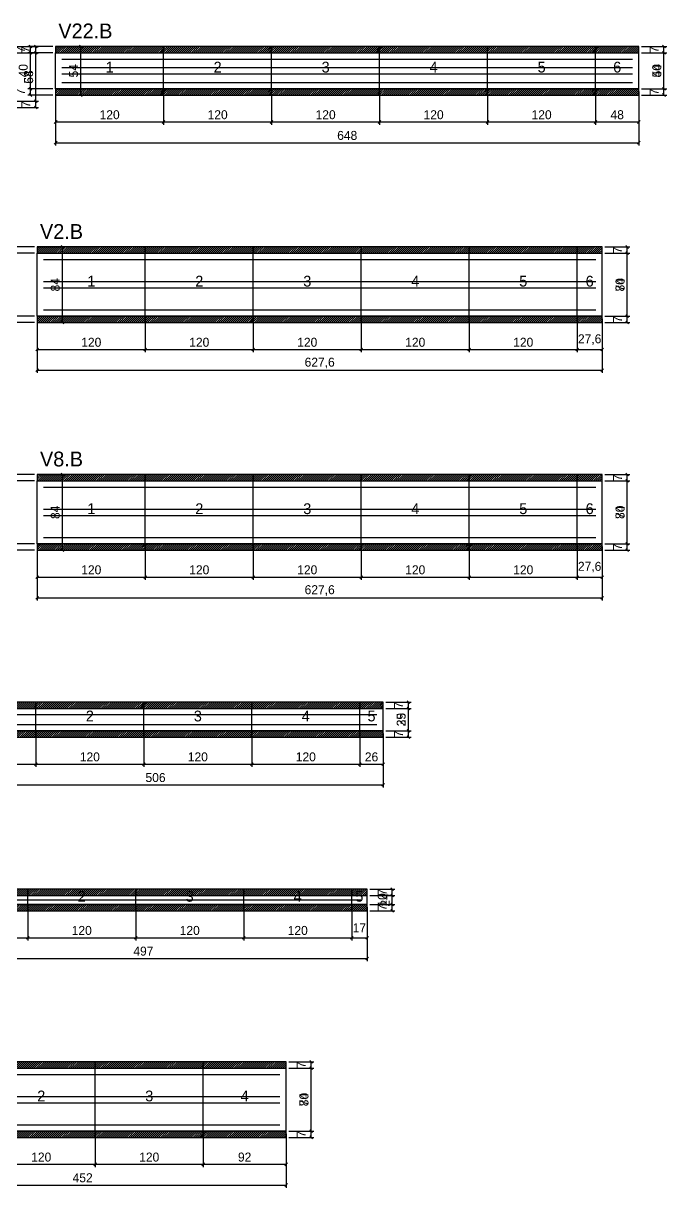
# Model space of a CAD drawing. Extents: x -9000 to 3070, y -8804 to 1250.
# Drawn here: x 859 to 1574, y -3842 to -2547 of the extents above; entities that cross this region are included whole.
import ezdxf
from ezdxf.enums import TextEntityAlignment as Align

# ---------------------------------------------------------------- set-up
doc = ezdxf.new("R2010")
doc.units = 0
for name, color, linetype in [('5', 5, 'Continuous'), ('COTA', 241, 'Continuous'), ('NOMENCLATURA', 7, 'Continuous'), ('Painéis', 200, 'Continuous'), ('SARR_2.2x5', 40, 'Continuous'), ('SARR_2.2x7', 40, 'Continuous'), ('SCO-___-LAJ', 224, 'Continuous')]:
    doc.layers.add(name, color=color, linetype=linetype)
doc.dimstyles.new('PAINEL', dxfattribs={"dimtxt": 10, "dimasz": 3, "dimexe": 3, "dimexo": 3, "dimgap": 3, "dimtad": 1, "dimblk": 'OBLIQUE', "dimblk1": 'OBLIQUE', "dimcen": 2.5, "dimclrd": 4, "dimclre": 4, "dimclrt": 240, "dimazin": 3, "dimtfac": 1, "dimtmove": 0, "dimatfit": 3})

# ---------------------------------------------------------------- blocks, each defined once
blk = doc.blocks.new('_OBLIQUE')
at = {"color": 0, "linetype": 'BYBLOCK'}
blk.add_line((-0.5, -0.5), (0.5, 0.5), dxfattribs=at)

msp = doc.modelspace()

# ---------------------------------------------------------------- hatches: boundary and pattern name
at = {"layer": 'COTA'}
h = msp.add_hatch(dxfattribs=at)
h.set_pattern_fill('ANSI31', scale=0.5)
h.paths.add_polyline_path([(895, -2580), (1015, -2580), (1015, -2573), (895, -2573)])
h = msp.add_hatch(dxfattribs=at)
h.set_pattern_fill('ANSI31', scale=0.5)
h.paths.add_polyline_path([(1015, -2580), (1135, -2580), (1135, -2573), (1015, -2573)])
h = msp.add_hatch(dxfattribs=at)
h.set_pattern_fill('ANSI31', scale=0.5)
h.paths.add_polyline_path([(1135, -2580), (1255, -2580), (1255, -2573), (1135, -2573)])
h = msp.add_hatch(dxfattribs=at)
h.set_pattern_fill('ANSI31', scale=0.5)
h.paths.add_polyline_path([(1255, -2580), (1375, -2580), (1375, -2573), (1255, -2573)])
h = msp.add_hatch(dxfattribs=at)
h.set_pattern_fill('ANSI31', scale=0.5)
h.paths.add_polyline_path([(1375, -2580), (1495, -2580), (1495, -2573), (1375, -2573)])
h = msp.add_hatch(dxfattribs=at)
h.set_pattern_fill('ANSI31', scale=0.5)
h.paths.add_polyline_path([(1495, -2580), (1543, -2580), (1543, -2573), (1495, -2573)])
h = msp.add_hatch(dxfattribs=at)
h.set_pattern_fill('ANSI31', scale=0.5)
h.paths.add_polyline_path([(895, -2627), (1015, -2627), (1015, -2620), (895, -2620)])
h = msp.add_hatch(dxfattribs=at)
h.set_pattern_fill('ANSI31', scale=0.5)
h.paths.add_polyline_path([(1015, -2627), (1135, -2627), (1135, -2620), (1015, -2620)])
h = msp.add_hatch(dxfattribs=at)
h.set_pattern_fill('ANSI31', scale=0.5)
h.paths.add_polyline_path([(1135, -2627), (1255, -2627), (1255, -2620), (1135, -2620)])
h = msp.add_hatch(dxfattribs=at)
h.set_pattern_fill('ANSI31', scale=0.5)
h.paths.add_polyline_path([(1255, -2627), (1375, -2627), (1375, -2620), (1255, -2620)])
h = msp.add_hatch(dxfattribs=at)
h.set_pattern_fill('ANSI31', scale=0.5)
h.paths.add_polyline_path([(1375, -2627), (1495, -2627), (1495, -2620), (1375, -2620)])
h = msp.add_hatch(dxfattribs=at)
h.set_pattern_fill('ANSI31', scale=0.5)
h.paths.add_polyline_path([(1495, -2627), (1543, -2627), (1543, -2620), (1495, -2620)])
h = msp.add_hatch(dxfattribs=at)
h.set_pattern_fill('ANSI31', scale=0.5)
h.paths.add_polyline_path([(874.6, -2803), (994.6, -2803), (994.6, -2796), (874.6, -2796)])
h = msp.add_hatch(dxfattribs=at)
h.set_pattern_fill('ANSI31', scale=0.5)
h.paths.add_polyline_path([(994.6, -2803), (1114.6, -2803), (1114.6, -2796), (994.6, -2796)])
h = msp.add_hatch(dxfattribs=at)
h.set_pattern_fill('ANSI31', scale=0.5)
h.paths.add_polyline_path([(1114.6, -2803), (1234.6, -2803), (1234.6, -2796), (1114.6, -2796)])
h = msp.add_hatch(dxfattribs=at)
h.set_pattern_fill('ANSI31', scale=0.5)
h.paths.add_polyline_path([(1234.6, -2803), (1354.6, -2803), (1354.6, -2796), (1234.6, -2796)])
h = msp.add_hatch(dxfattribs=at)
h.set_pattern_fill('ANSI31', scale=0.5)
h.paths.add_polyline_path([(1354.6, -2803), (1474.6, -2803), (1474.6, -2796), (1354.6, -2796)])
h = msp.add_hatch(dxfattribs=at)
h.set_pattern_fill('ANSI31', scale=0.5)
h.paths.add_polyline_path([(1474.6, -2803), (1502.2, -2803), (1502.2, -2796), (1474.6, -2796)])
h = msp.add_hatch(dxfattribs=at)
h.set_pattern_fill('ANSI31', scale=0.5)
h.paths.add_polyline_path([(874.6, -2880), (994.6, -2880), (994.6, -2873), (874.6, -2873)])
h = msp.add_hatch(dxfattribs=at)
h.set_pattern_fill('ANSI31', scale=0.5)
h.paths.add_polyline_path([(994.6, -2880), (1114.6, -2880), (1114.6, -2873), (994.6, -2873)])
h = msp.add_hatch(dxfattribs=at)
h.set_pattern_fill('ANSI31', scale=0.5)
h.paths.add_polyline_path([(1114.6, -2880), (1234.6, -2880), (1234.6, -2873), (1114.6, -2873)])
h = msp.add_hatch(dxfattribs=at)
h.set_pattern_fill('ANSI31', scale=0.5)
h.paths.add_polyline_path([(1234.6, -2880), (1354.6, -2880), (1354.6, -2873), (1234.6, -2873)])
h = msp.add_hatch(dxfattribs=at)
h.set_pattern_fill('ANSI31', scale=0.5)
h.paths.add_polyline_path([(1354.6, -2880), (1474.6, -2880), (1474.6, -2873), (1354.6, -2873)])
h = msp.add_hatch(dxfattribs=at)
h.set_pattern_fill('ANSI31', scale=0.5)
h.paths.add_polyline_path([(1474.6, -2880), (1502.2, -2880), (1502.2, -2873), (1474.6, -2873)])
h = msp.add_hatch(dxfattribs=at)
h.set_pattern_fill('ANSI31', scale=0.5)
h.paths.add_polyline_path([(874.6, -3056), (994.6, -3056), (994.6, -3049), (874.6, -3049)])
h = msp.add_hatch(dxfattribs=at)
h.set_pattern_fill('ANSI31', scale=0.5)
h.paths.add_polyline_path([(994.6, -3056), (1114.6, -3056), (1114.6, -3049), (994.6, -3049)])
h = msp.add_hatch(dxfattribs=at)
h.set_pattern_fill('ANSI31', scale=0.5)
h.paths.add_polyline_path([(1114.6, -3056), (1234.6, -3056), (1234.6, -3049), (1114.6, -3049)])
h = msp.add_hatch(dxfattribs=at)
h.set_pattern_fill('ANSI31', scale=0.5)
h.paths.add_polyline_path([(1234.6, -3056), (1354.6, -3056), (1354.6, -3049), (1234.6, -3049)])
h = msp.add_hatch(dxfattribs=at)
h.set_pattern_fill('ANSI31', scale=0.5)
h.paths.add_polyline_path([(1354.6, -3056), (1474.6, -3056), (1474.6, -3049), (1354.6, -3049)])
h = msp.add_hatch(dxfattribs=at)
h.set_pattern_fill('ANSI31', scale=0.5)
h.paths.add_polyline_path([(1474.6, -3056), (1502.2, -3056), (1502.2, -3049), (1474.6, -3049)])
h = msp.add_hatch(dxfattribs=at)
h.set_pattern_fill('ANSI31', scale=0.5)
h.paths.add_polyline_path([(874.6, -3133), (994.6, -3133), (994.6, -3126), (874.6, -3126)])
h = msp.add_hatch(dxfattribs=at)
h.set_pattern_fill('ANSI31', scale=0.5)
h.paths.add_polyline_path([(994.6, -3133), (1114.6, -3133), (1114.6, -3126), (994.6, -3126)])
h = msp.add_hatch(dxfattribs=at)
h.set_pattern_fill('ANSI31', scale=0.5)
h.paths.add_polyline_path([(1114.6, -3133), (1234.6, -3133), (1234.6, -3126), (1114.6, -3126)])
h = msp.add_hatch(dxfattribs=at)
h.set_pattern_fill('ANSI31', scale=0.5)
h.paths.add_polyline_path([(1234.6, -3133), (1354.6, -3133), (1354.6, -3126), (1234.6, -3126)])
h = msp.add_hatch(dxfattribs=at)
h.set_pattern_fill('ANSI31', scale=0.5)
h.paths.add_polyline_path([(1354.6, -3133), (1474.6, -3133), (1474.6, -3126), (1354.6, -3126)])
h = msp.add_hatch(dxfattribs=at)
h.set_pattern_fill('ANSI31', scale=0.5)
h.paths.add_polyline_path([(1474.6, -3133), (1502.2, -3133), (1502.2, -3126), (1474.6, -3126)])
h = msp.add_hatch(dxfattribs=at)
h.set_pattern_fill('ANSI31', scale=0.5)
h.paths.add_polyline_path([(753, -3309), (873, -3309), (873, -3302), (753, -3302)])
h = msp.add_hatch(dxfattribs=at)
h.set_pattern_fill('ANSI31', scale=0.5)
h.paths.add_polyline_path([(873, -3309), (993, -3309), (993, -3302), (873, -3302)])
h = msp.add_hatch(dxfattribs=at)
h.set_pattern_fill('ANSI31', scale=0.5)
h.paths.add_polyline_path([(993, -3309), (1113, -3309), (1113, -3302), (993, -3302)])
h = msp.add_hatch(dxfattribs=at)
h.set_pattern_fill('ANSI31', scale=0.5)
h.paths.add_polyline_path([(1113, -3309), (1233, -3309), (1233, -3302), (1113, -3302)])
h = msp.add_hatch(dxfattribs=at)
h.set_pattern_fill('ANSI31', scale=0.5)
h.paths.add_polyline_path([(1233, -3309), (1259, -3309), (1259, -3302), (1233, -3302)])
h = msp.add_hatch(dxfattribs=at)
h.set_pattern_fill('ANSI31', scale=0.5)
h.paths.add_polyline_path([(753, -3341), (873, -3341), (873, -3334), (753, -3334)])
h = msp.add_hatch(dxfattribs=at)
h.set_pattern_fill('ANSI31', scale=0.5)
h.paths.add_polyline_path([(873, -3341), (993, -3341), (993, -3334), (873, -3334)])
h = msp.add_hatch(dxfattribs=at)
h.set_pattern_fill('ANSI31', scale=0.5)
h.paths.add_polyline_path([(993, -3341), (1113, -3341), (1113, -3334), (993, -3334)])
h = msp.add_hatch(dxfattribs=at)
h.set_pattern_fill('ANSI31', scale=0.5)
h.paths.add_polyline_path([(1113, -3341), (1233, -3341), (1233, -3334), (1113, -3334)])
h = msp.add_hatch(dxfattribs=at)
h.set_pattern_fill('ANSI31', scale=0.5)
h.paths.add_polyline_path([(1233, -3341), (1259, -3341), (1259, -3334), (1233, -3334)])
h = msp.add_hatch(dxfattribs=at)
h.set_pattern_fill('ANSI31', scale=0.5)
h.paths.add_polyline_path([(744, -3517), (864, -3517), (864, -3510), (744, -3510)])
h = msp.add_hatch(dxfattribs=at)
h.set_pattern_fill('ANSI31', scale=0.5)
h.paths.add_polyline_path([(864, -3517), (984, -3517), (984, -3510), (864, -3510)])
h = msp.add_hatch(dxfattribs=at)
h.set_pattern_fill('ANSI31', scale=0.5)
h.paths.add_polyline_path([(984, -3517), (1104, -3517), (1104, -3510), (984, -3510)])
h = msp.add_hatch(dxfattribs=at)
h.set_pattern_fill('ANSI31', scale=0.5)
h.paths.add_polyline_path([(1104, -3517), (1224, -3517), (1224, -3510), (1104, -3510)])
h = msp.add_hatch(dxfattribs=at)
h.set_pattern_fill('ANSI31', scale=0.5)
h.paths.add_polyline_path([(1224, -3517), (1241, -3517), (1241, -3510), (1224, -3510)])
h = msp.add_hatch(dxfattribs=at)
h.set_pattern_fill('ANSI31', scale=0.5)
h.paths.add_polyline_path([(744, -3534), (864, -3534), (864, -3527), (744, -3527)])
h = msp.add_hatch(dxfattribs=at)
h.set_pattern_fill('ANSI31', scale=0.5)
h.paths.add_polyline_path([(864, -3534), (984, -3534), (984, -3527), (864, -3527)])
h = msp.add_hatch(dxfattribs=at)
h.set_pattern_fill('ANSI31', scale=0.5)
h.paths.add_polyline_path([(984, -3534), (1104, -3534), (1104, -3527), (984, -3527)])
h = msp.add_hatch(dxfattribs=at)
h.set_pattern_fill('ANSI31', scale=0.5)
h.paths.add_polyline_path([(1104, -3534), (1224, -3534), (1224, -3527), (1104, -3527)])
h = msp.add_hatch(dxfattribs=at)
h.set_pattern_fill('ANSI31', scale=0.5)
h.paths.add_polyline_path([(1224, -3534), (1241, -3534), (1241, -3527), (1224, -3527)])
h = msp.add_hatch(dxfattribs=at)
h.set_pattern_fill('ANSI31', scale=0.5)
h.paths.add_polyline_path([(819, -3709), (939, -3709), (939, -3702), (819, -3702)])
h = msp.add_hatch(dxfattribs=at)
h.set_pattern_fill('ANSI31', scale=0.5)
h.paths.add_polyline_path([(939, -3709), (1059, -3709), (1059, -3702), (939, -3702)])
h = msp.add_hatch(dxfattribs=at)
h.set_pattern_fill('ANSI31', scale=0.5)
h.paths.add_polyline_path([(1059, -3709), (1151, -3709), (1151, -3702), (1059, -3702)])
h = msp.add_hatch(dxfattribs=at)
h.set_pattern_fill('ANSI31', scale=0.5)
h.paths.add_polyline_path([(819, -3786), (939, -3786), (939, -3779), (819, -3779)])
h = msp.add_hatch(dxfattribs=at)
h.set_pattern_fill('ANSI31', scale=0.5)
h.paths.add_polyline_path([(939, -3786), (1059, -3786), (1059, -3779), (939, -3779)])
h = msp.add_hatch(dxfattribs=at)
h.set_pattern_fill('ANSI31', scale=0.5)
h.paths.add_polyline_path([(1059, -3786), (1151, -3786), (1151, -3779), (1059, -3779)])

# ---------------------------------------------------------------- linework, layer by layer
at = {"layer": 'Painéis'}
for p, q in [((895, -2580), (1015, -2580)), ((895, -2620), (895, -2580)), ((1015, -2620), (1015, -2580)), ((1015, -2620), (1015, -2580)), ((1015, -2580), (1135, -2580)), ((1015, -2620), (1015, -2580)), ((1135, -2620), (1135, -2580)), ((1135, -2620), (1135, -2580)), ((1135, -2580), (1255, -2580)), ((1135, -2620), (1135, -2580)), ((1255, -2620), (1255, -2580)), ((1255, -2620), (1255, -2580)), ((1255, -2580), (1375, -2580)), ((1255, -2620), (1255, -2580)), ((1375, -2620), (1375, -2580)), ((1375, -2620), (1375, -2580)), ((1375, -2580), (1495, -2580)), ((1375, -2620), (1375, -2580)), ((1495, -2620), (1495, -2580)), ((1495, -2620), (1495, -2580)), ((1495, -2580), (1543, -2580)), ((1495, -2620), (1495, -2580)), ((1543, -2620), (1543, -2580)), ((895, -2620), (1015, -2620)), ((1015, -2620), (1135, -2620)), ((1135, -2620), (1255, -2620)), ((1255, -2620), (1375, -2620)), ((1375, -2620), (1495, -2620)), ((1495, -2620), (1543, -2620)), ((874.6, -2803), (994.6, -2803)), ((874.6, -2873), (874.6, -2803)), ((994.6, -2873), (994.6, -2803)), ((994.6, -2873), (994.6, -2803)), ((994.6, -2803), (1114.6, -2803)), ((994.6, -2873), (994.6, -2803)), ((1114.6, -2873), (1114.6, -2803)), ((1114.6, -2873), (1114.6, -2803)), ((1114.6, -2803), (1234.6, -2803)), ((1114.6, -2873), (1114.6, -2803)), ((1234.6, -2873), (1234.6, -2803)), ((1234.6, -2873), (1234.6, -2803)), ((1234.6, -2803), (1354.6, -2803)), ((1234.6, -2873), (1234.6, -2803)), ((1354.6, -2873), (1354.6, -2803)), ((1354.6, -2873), (1354.6, -2803)), ((1354.6, -2803), (1474.6, -2803)), ((1354.6, -2873), (1354.6, -2803)), ((1474.6, -2873), (1474.6, -2803)), ((1474.6, -2873), (1474.6, -2803)), ((1474.6, -2803), (1502.2, -2803)), ((1474.6, -2873), (1474.6, -2803)), ((1502.2, -2873), (1502.2, -2803)), ((874.6, -2873), (994.6, -2873)), ((994.6, -2873), (1114.6, -2873)), ((1114.6, -2873), (1234.6, -2873)), ((1234.6, -2873), (1354.6, -2873)), ((1354.6, -2873), (1474.6, -2873)), ((1474.6, -2873), (1502.2, -2873)), ((874.6, -3056), (994.6, -3056)), ((874.6, -3126), (874.6, -3056)), ((994.6, -3126), (994.6, -3056)), ((994.6, -3126), (994.6, -3056)), ((994.6, -3056), (1114.6, -3056)), ((994.6, -3126), (994.6, -3056)), ((1114.6, -3126), (1114.6, -3056)), ((1114.6, -3126), (1114.6, -3056)), ((1114.6, -3056), (1234.6, -3056)), ((1114.6, -3126), (1114.6, -3056)), ((1234.6, -3126), (1234.6, -3056)), ((1234.6, -3126), (1234.6, -3056)), ((1234.6, -3056), (1354.6, -3056)), ((1234.6, -3126), (1234.6, -3056)), ((1354.6, -3126), (1354.6, -3056)), ((1354.6, -3126), (1354.6, -3056)), ((1354.6, -3056), (1474.6, -3056)), ((1354.6, -3126), (1354.6, -3056)), ((1474.6, -3126), (1474.6, -3056)), ((1474.6, -3126), (1474.6, -3056)), ((1474.6, -3056), (1502.2, -3056)), ((1474.6, -3126), (1474.6, -3056)), ((1502.2, -3126), (1502.2, -3056)), ((874.6, -3126), (994.6, -3126)), ((994.6, -3126), (1114.6, -3126)), ((1114.6, -3126), (1234.6, -3126)), ((1234.6, -3126), (1354.6, -3126)), ((1354.6, -3126), (1474.6, -3126)), ((1474.6, -3126), (1502.2, -3126)), ((753, -3309), (873, -3309)), ((873, -3334), (873, -3309)), ((873, -3334), (873, -3309)), ((873, -3309), (993, -3309)), ((873, -3334), (873, -3309)), ((993, -3334), (993, -3309)), ((993, -3334), (993, -3309)), ((993, -3309), (1113, -3309)), ((993, -3334), (993, -3309)), ((1113, -3334), (1113, -3309)), ((1113, -3334), (1113, -3309)), ((1113, -3309), (1233, -3309)), ((1113, -3334), (1113, -3309)), ((1233, -3334), (1233, -3309)), ((1233, -3334), (1233, -3309)), ((1233, -3309), (1259, -3309)), ((1233, -3334), (1233, -3309)), ((1259, -3334), (1259, -3309)), ((753, -3334), (873, -3334)), ((873, -3334), (993, -3334)), ((993, -3334), (1113, -3334)), ((1113, -3334), (1233, -3334)), ((1233, -3334), (1259, -3334)), ((744, -3517), (864, -3517)), ((864, -3527), (864, -3517)), ((864, -3527), (864, -3517)), ((864, -3517), (984, -3517)), ((864, -3527), (864, -3517)), ((984, -3527), (984, -3517)), ((984, -3527), (984, -3517)), ((984, -3517), (1104, -3517)), ((984, -3527), (984, -3517)), ((1104, -3527), (1104, -3517)), ((1104, -3527), (1104, -3517)), ((1104, -3517), (1224, -3517)), ((1104, -3527), (1104, -3517)), ((1224, -3527), (1224, -3517)), ((1224, -3527), (1224, -3517)), ((1224, -3517), (1241, -3517)), ((1224, -3527), (1224, -3517)), ((1241, -3527), (1241, -3517)), ((744, -3527), (864, -3527)), ((864, -3527), (984, -3527)), ((984, -3527), (1104, -3527)), ((1104, -3527), (1224, -3527)), ((1224, -3527), (1241, -3527)), ((819, -3709), (939, -3709)), ((939, -3779), (939, -3709)), ((939, -3779), (939, -3709)), ((939, -3709), (1059, -3709)), ((939, -3779), (939, -3709)), ((1059, -3779), (1059, -3709)), ((1059, -3779), (1059, -3709)), ((1059, -3709), (1151, -3709)), ((1059, -3779), (1059, -3709)), ((1151, -3779), (1151, -3709)), ((819, -3779), (939, -3779)), ((939, -3779), (1059, -3779)), ((1059, -3779), (1151, -3779))]:
    msp.add_line(p, q, dxfattribs=at)
at = {"layer": 'SARR_2.2x5'}
for points in [[(751, -3522), (864, -3522)], [(751, -3522), (864, -3522)], [(864, -3522), (984, -3522)], [(864, -3522), (984, -3522)], [(984, -3522), (1104, -3522)], [(984, -3522), (1104, -3522)], [(1104, -3522), (1224, -3522)], [(1104, -3522), (1224, -3522)], [(1224, -3522), (1234, -3522)], [(1224, -3522), (1234, -3522)]]:
    msp.add_lwpolyline(points, dxfattribs=at)
at = {"layer": 'SARR_2.2x7'}
for points in [[(902, -2587), (1015, -2587)], [(902, -2587), (1015, -2587)], [(1015, -2587), (1135, -2587)], [(1015, -2587), (1135, -2587)], [(1135, -2587), (1255, -2587)], [(1135, -2587), (1255, -2587)], [(1255, -2587), (1375, -2587)], [(1255, -2587), (1375, -2587)], [(1375, -2587), (1495, -2587)], [(1375, -2587), (1495, -2587)], [(1495, -2587), (1536, -2587)], [(1495, -2587), (1536, -2587)], [(902, -2596.5), (1015, -2596.5)], [(902, -2596.5), (1015, -2596.5)], [(1015, -2596.5), (1135, -2596.5)], [(1015, -2596.5), (1135, -2596.5)], [(1135, -2596.5), (1255, -2596.5)], [(1135, -2596.5), (1255, -2596.5)], [(1255, -2596.5), (1375, -2596.5)], [(1255, -2596.5), (1375, -2596.5)], [(1375, -2596.5), (1495, -2596.5)], [(1375, -2596.5), (1495, -2596.5)], [(1495, -2596.5), (1536, -2596.5)], [(1495, -2596.5), (1536, -2596.5)], [(902, -2603.5), (1015, -2603.5)], [(902, -2603.5), (1015, -2603.5)], [(902, -2613), (1015, -2613)], [(902, -2613), (1015, -2613)], [(1015, -2603.5), (1135, -2603.5)], [(1015, -2603.5), (1135, -2603.5)], [(1015, -2613), (1135, -2613)], [(1015, -2613), (1135, -2613)], [(1135, -2603.5), (1255, -2603.5)], [(1135, -2603.5), (1255, -2603.5)], [(1135, -2613), (1255, -2613)], [(1135, -2613), (1255, -2613)], [(1255, -2603.5), (1375, -2603.5)], [(1255, -2603.5), (1375, -2603.5)], [(1255, -2613), (1375, -2613)], [(1255, -2613), (1375, -2613)], [(1375, -2603.5), (1495, -2603.5)], [(1375, -2603.5), (1495, -2603.5)], [(1375, -2613), (1495, -2613)], [(1375, -2613), (1495, -2613)], [(1495, -2603.5), (1536, -2603.5)], [(1495, -2603.5), (1536, -2603.5)], [(1495, -2613), (1536, -2613)], [(1495, -2613), (1536, -2613)], [(881.6, -2810), (994.6, -2810)], [(881.6, -2810), (994.6, -2810)], [(994.6, -2810), (1114.6, -2810)], [(994.6, -2810), (1114.6, -2810)], [(1114.6, -2810), (1234.6, -2810)], [(1114.6, -2810), (1234.6, -2810)], [(1234.6, -2810), (1354.6, -2810)], [(1234.6, -2810), (1354.6, -2810)], [(1354.6, -2810), (1474.6, -2810)], [(1354.6, -2810), (1474.6, -2810)], [(1474.6, -2810), (1495.2, -2810)], [(1474.6, -2810), (1495.2, -2810)], [(881.6, -2834.5), (994.6, -2834.5)], [(881.6, -2834.5), (994.6, -2834.5)], [(994.6, -2834.5), (1114.6, -2834.5)], [(994.6, -2834.5), (1114.6, -2834.5)], [(1114.6, -2834.5), (1234.6, -2834.5)], [(1114.6, -2834.5), (1234.6, -2834.5)], [(1234.6, -2834.5), (1354.6, -2834.5)], [(1234.6, -2834.5), (1354.6, -2834.5)], [(1354.6, -2834.5), (1474.6, -2834.5)], [(1354.6, -2834.5), (1474.6, -2834.5)], [(1474.6, -2834.5), (1495.2, -2834.5)], [(1474.6, -2834.5), (1495.2, -2834.5)], [(881.6, -2841.5), (994.6, -2841.5)], [(881.6, -2841.5), (994.6, -2841.5)], [(994.6, -2841.5), (1114.6, -2841.5)], [(994.6, -2841.5), (1114.6, -2841.5)], [(1114.6, -2841.5), (1234.6, -2841.5)], [(1114.6, -2841.5), (1234.6, -2841.5)], [(1234.6, -2841.5), (1354.6, -2841.5)], [(1234.6, -2841.5), (1354.6, -2841.5)], [(1354.6, -2841.5), (1474.6, -2841.5)], [(1354.6, -2841.5), (1474.6, -2841.5)], [(1474.6, -2841.5), (1495.2, -2841.5)], [(1474.6, -2841.5), (1495.2, -2841.5)], [(881.6, -2866), (994.6, -2866)], [(881.6, -2866), (994.6, -2866)], [(994.6, -2866), (1114.6, -2866)], [(994.6, -2866), (1114.6, -2866)], [(1114.6, -2866), (1234.6, -2866)], [(1114.6, -2866), (1234.6, -2866)], [(1234.6, -2866), (1354.6, -2866)], [(1234.6, -2866), (1354.6, -2866)], [(1354.6, -2866), (1474.6, -2866)], [(1354.6, -2866), (1474.6, -2866)], [(1474.6, -2866), (1495.2, -2866)], [(1474.6, -2866), (1495.2, -2866)], [(881.6, -3063), (994.6, -3063)], [(881.6, -3063), (994.6, -3063)], [(994.6, -3063), (1114.6, -3063)], [(994.6, -3063), (1114.6, -3063)], [(1114.6, -3063), (1234.6, -3063)], [(1114.6, -3063), (1234.6, -3063)], [(1234.6, -3063), (1354.6, -3063)], [(1234.6, -3063), (1354.6, -3063)], [(1354.6, -3063), (1474.6, -3063)], [(1354.6, -3063), (1474.6, -3063)], [(1474.6, -3063), (1495.2, -3063)], [(1474.6, -3063), (1495.2, -3063)], [(881.6, -3087.5), (994.6, -3087.5)], [(881.6, -3087.5), (994.6, -3087.5)], [(994.6, -3087.5), (1114.6, -3087.5)], [(994.6, -3087.5), (1114.6, -3087.5)], [(1114.6, -3087.5), (1234.6, -3087.5)], [(1114.6, -3087.5), (1234.6, -3087.5)], [(1234.6, -3087.5), (1354.6, -3087.5)], [(1234.6, -3087.5), (1354.6, -3087.5)], [(1354.6, -3087.5), (1474.6, -3087.5)], [(1354.6, -3087.5), (1474.6, -3087.5)], [(1474.6, -3087.5), (1495.2, -3087.5)], [(1474.6, -3087.5), (1495.2, -3087.5)], [(881.6, -3094.5), (994.6, -3094.5)], [(881.6, -3094.5), (994.6, -3094.5)], [(994.6, -3094.5), (1114.6, -3094.5)], [(994.6, -3094.5), (1114.6, -3094.5)], [(1114.6, -3094.5), (1234.6, -3094.5)], [(1114.6, -3094.5), (1234.6, -3094.5)], [(1234.6, -3094.5), (1354.6, -3094.5)], [(1234.6, -3094.5), (1354.6, -3094.5)], [(1354.6, -3094.5), (1474.6, -3094.5)], [(1354.6, -3094.5), (1474.6, -3094.5)], [(1474.6, -3094.5), (1495.2, -3094.5)], [(1474.6, -3094.5), (1495.2, -3094.5)], [(881.6, -3119), (994.6, -3119)], [(881.6, -3119), (994.6, -3119)], [(994.6, -3119), (1114.6, -3119)], [(994.6, -3119), (1114.6, -3119)], [(1114.6, -3119), (1234.6, -3119)], [(1114.6, -3119), (1234.6, -3119)], [(1234.6, -3119), (1354.6, -3119)], [(1234.6, -3119), (1354.6, -3119)], [(1354.6, -3119), (1474.6, -3119)], [(1354.6, -3119), (1474.6, -3119)], [(1474.6, -3119), (1495.2, -3119)], [(1474.6, -3119), (1495.2, -3119)], [(760, -3316), (873, -3316)], [(760, -3316), (873, -3316)], [(760, -3327), (873, -3327)], [(760, -3327), (873, -3327)], [(873, -3316), (993, -3316)], [(873, -3316), (993, -3316)], [(873, -3327), (993, -3327)], [(873, -3327), (993, -3327)], [(993, -3316), (1113, -3316)], [(993, -3316), (1113, -3316)], [(993, -3327), (1113, -3327)], [(993, -3327), (1113, -3327)], [(1113, -3316), (1233, -3316)], [(1113, -3316), (1233, -3316)], [(1113, -3327), (1233, -3327)], [(1113, -3327), (1233, -3327)], [(1233, -3316), (1252, -3316)], [(1233, -3316), (1252, -3316)], [(1233, -3327), (1252, -3327)], [(1233, -3327), (1252, -3327)], [(819, -3716), (939, -3716)], [(819, -3716), (939, -3716)], [(939, -3716), (1059, -3716)], [(939, -3716), (1059, -3716)], [(1059, -3716), (1144, -3716)], [(1059, -3716), (1144, -3716)], [(819, -3740.5), (939, -3740.5)], [(819, -3740.5), (939, -3740.5)], [(939, -3740.5), (1059, -3740.5)], [(939, -3740.5), (1059, -3740.5)], [(1059, -3740.5), (1144, -3740.5)], [(1059, -3740.5), (1144, -3740.5)], [(819, -3747.5), (939, -3747.5)], [(819, -3747.5), (939, -3747.5)], [(939, -3747.5), (1059, -3747.5)], [(939, -3747.5), (1059, -3747.5)], [(1059, -3747.5), (1144, -3747.5)], [(1059, -3747.5), (1144, -3747.5)], [(819, -3772), (939, -3772)], [(819, -3772), (939, -3772)], [(939, -3772), (1059, -3772)], [(939, -3772), (1059, -3772)], [(1059, -3772), (1144, -3772)], [(1059, -3772), (1144, -3772)]]:
    msp.add_lwpolyline(points, dxfattribs=at)
at = {"layer": 'SCO-___-LAJ'}
for points in [[(895, -2580), (1015, -2580), (1015, -2573), (895, -2573)], [(1015, -2580), (1135, -2580), (1135, -2573), (1015, -2573)], [(1135, -2580), (1255, -2580), (1255, -2573), (1135, -2573)], [(1255, -2580), (1375, -2580), (1375, -2573), (1255, -2573)], [(1375, -2580), (1495, -2580), (1495, -2573), (1375, -2573)], [(1495, -2580), (1543, -2580), (1543, -2573), (1495, -2573)], [(895, -2627), (1015, -2627), (1015, -2620), (895, -2620)], [(1015, -2627), (1135, -2627), (1135, -2620), (1015, -2620)], [(1135, -2627), (1255, -2627), (1255, -2620), (1135, -2620)], [(1255, -2627), (1375, -2627), (1375, -2620), (1255, -2620)], [(1375, -2627), (1495, -2627), (1495, -2620), (1375, -2620)], [(1495, -2627), (1543, -2627), (1543, -2620), (1495, -2620)], [(874.6, -2803), (994.6, -2803), (994.6, -2796), (874.6, -2796)], [(994.6, -2803), (1114.6, -2803), (1114.6, -2796), (994.6, -2796)], [(1114.6, -2803), (1234.6, -2803), (1234.6, -2796), (1114.6, -2796)], [(1234.6, -2803), (1354.6, -2803), (1354.6, -2796), (1234.6, -2796)], [(1354.6, -2803), (1474.6, -2803), (1474.6, -2796), (1354.6, -2796)], [(1474.6, -2803), (1502.2, -2803), (1502.2, -2796), (1474.6, -2796)], [(874.6, -2880), (994.6, -2880), (994.6, -2873), (874.6, -2873)], [(994.6, -2880), (1114.6, -2880), (1114.6, -2873), (994.6, -2873)], [(1114.6, -2880), (1234.6, -2880), (1234.6, -2873), (1114.6, -2873)], [(1234.6, -2880), (1354.6, -2880), (1354.6, -2873), (1234.6, -2873)], [(1354.6, -2880), (1474.6, -2880), (1474.6, -2873), (1354.6, -2873)], [(1474.6, -2880), (1502.2, -2880), (1502.2, -2873), (1474.6, -2873)], [(874.6, -3056), (994.6, -3056), (994.6, -3049), (874.6, -3049)], [(994.6, -3056), (1114.6, -3056), (1114.6, -3049), (994.6, -3049)], [(1114.6, -3056), (1234.6, -3056), (1234.6, -3049), (1114.6, -3049)], [(1234.6, -3056), (1354.6, -3056), (1354.6, -3049), (1234.6, -3049)], [(1354.6, -3056), (1474.6, -3056), (1474.6, -3049), (1354.6, -3049)], [(1474.6, -3056), (1502.2, -3056), (1502.2, -3049), (1474.6, -3049)], [(874.6, -3133), (994.6, -3133), (994.6, -3126), (874.6, -3126)], [(994.6, -3133), (1114.6, -3133), (1114.6, -3126), (994.6, -3126)], [(1114.6, -3133), (1234.6, -3133), (1234.6, -3126), (1114.6, -3126)], [(1234.6, -3133), (1354.6, -3133), (1354.6, -3126), (1234.6, -3126)], [(1354.6, -3133), (1474.6, -3133), (1474.6, -3126), (1354.6, -3126)], [(1474.6, -3133), (1502.2, -3133), (1502.2, -3126), (1474.6, -3126)], [(753, -3309), (873, -3309), (873, -3302), (753, -3302)], [(873, -3309), (993, -3309), (993, -3302), (873, -3302)], [(993, -3309), (1113, -3309), (1113, -3302), (993, -3302)], [(1113, -3309), (1233, -3309), (1233, -3302), (1113, -3302)], [(1233, -3309), (1259, -3309), (1259, -3302), (1233, -3302)], [(753, -3341), (873, -3341), (873, -3334), (753, -3334)], [(873, -3341), (993, -3341), (993, -3334), (873, -3334)], [(993, -3341), (1113, -3341), (1113, -3334), (993, -3334)], [(1113, -3341), (1233, -3341), (1233, -3334), (1113, -3334)], [(1233, -3341), (1259, -3341), (1259, -3334), (1233, -3334)], [(744, -3517), (864, -3517), (864, -3510), (744, -3510)], [(864, -3517), (984, -3517), (984, -3510), (864, -3510)], [(984, -3517), (1104, -3517), (1104, -3510), (984, -3510)], [(1104, -3517), (1224, -3517), (1224, -3510), (1104, -3510)], [(1224, -3517), (1241, -3517), (1241, -3510), (1224, -3510)], [(744, -3534), (864, -3534), (864, -3527), (744, -3527)], [(864, -3534), (984, -3534), (984, -3527), (864, -3527)], [(984, -3534), (1104, -3534), (1104, -3527), (984, -3527)], [(1104, -3534), (1224, -3534), (1224, -3527), (1104, -3527)], [(1224, -3534), (1241, -3534), (1241, -3527), (1224, -3527)], [(819, -3709), (939, -3709), (939, -3702), (819, -3702)], [(939, -3709), (1059, -3709), (1059, -3702), (939, -3702)], [(1059, -3709), (1151, -3709), (1151, -3702), (1059, -3702)], [(819, -3786), (939, -3786), (939, -3779), (819, -3779)], [(939, -3786), (1059, -3786), (1059, -3779), (939, -3779)], [(1059, -3786), (1151, -3786), (1151, -3779), (1059, -3779)]]:
    msp.add_lwpolyline(points, close=True, dxfattribs=at)

# ---------------------------------------------------------------- texts
at = {"layer": '5'}
for s, p in [('1', (955, -2596)), ('2', (1075, -2596)), ('3', (1195, -2596)), ('4', (1315, -2596)), ('5', (1435, -2596)), ('6', (1519, -2596)), ('1', (934.6, -2834)), ('2', (1054.6, -2834)), ('3', (1174.6, -2834)), ('4', (1294.6, -2834)), ('5', (1414.6, -2834)), ('6', (1488.4, -2834)), ('1', (934.6, -3087)), ('2', (1054.6, -3087)), ('3', (1174.6, -3087)), ('4', (1294.6, -3087)), ('5', (1414.6, -3087)), ('6', (1488.4, -3087)), ('2', (933, -3317.5)), ('3', (1053, -3317.5)), ('4', (1173, -3317.5)), ('5', (1246, -3317.5)), ('2', (924, -3518)), ('3', (1044, -3518)), ('4', (1164, -3518)), ('5', (1232.5, -3518)), ('2', (879, -3740)), ('3', (999, -3740)), ('4', (1105, -3740))]:
    msp.add_text(s, height=12, dxfattribs=at).set_placement(p, align=Align.MIDDLE_CENTER)
at = {"layer": 'NOMENCLATURA'}
for s, p in [('V22.B', (898, -2564)), ('V2.B', (877.6, -2787)), ('V8.B', (877.6, -3040))]:
    msp.add_text(s, height=16.5, dxfattribs=at).set_placement(p)

# ---------------------------------------------------------------- dimensions: what is measured, and where the dimension line sits
at = {"layer": 'COTA'}
for base, p1, p2 in [((873, -2641), (845, -2641), (845, -2573)), ((873, -2580), (845, -2580), (845, -2573)), ((867, -2580), (895, -2580), (895, -2573)), ((923, -2627), (895, -2627), (895, -2573)), ((1571, -2627), (1543, -2627), (1543, -2573)), ((1571, -2580), (1543, -2580), (1543, -2573)), ((873, -2634), (845, -2634), (845, -2580)), ((867, -2620), (895, -2620), (895, -2580)), ((1571, -2620), (1543, -2620), (1543, -2580)), ((867, -2627), (895, -2627), (895, -2620)), ((1571, -2627), (1543, -2627), (1543, -2620)), ((873, -2641), (845, -2641), (845, -2634)), ((846.6, -2803), (874.6, -2803), (874.6, -2796)), ((902.6, -2880), (874.6, -2880), (874.6, -2796)), ((1530.2, -2880), (1502.2, -2880), (1502.2, -2796)), ((1530.2, -2803), (1502.2, -2803), (1502.2, -2796)), ((846.6, -2873), (874.6, -2873), (874.6, -2803)), ((1530.2, -2873), (1502.2, -2873), (1502.2, -2803)), ((846.6, -2880), (874.6, -2880), (874.6, -2873)), ((1530.2, -2880), (1502.2, -2880), (1502.2, -2873)), ((846.6, -3056), (874.6, -3056), (874.6, -3049)), ((846.6, -3126), (874.6, -3126), (874.6, -3056)), ((902.6, -3133), (874.6, -3133), (874.6, -3049)), ((1530.2, -3133), (1502.2, -3133), (1502.2, -3049)), ((1530.2, -3056), (1502.2, -3056), (1502.2, -3049)), ((1530.2, -3126), (1502.2, -3126), (1502.2, -3056)), ((846.6, -3133), (874.6, -3133), (874.6, -3126)), ((1530.2, -3133), (1502.2, -3133), (1502.2, -3126)), ((1287, -3341), (1259, -3341), (1259, -3302)), ((1287, -3309), (1259, -3309), (1259, -3302)), ((1287, -3334), (1259, -3334), (1259, -3309)), ((1287, -3341), (1259, -3341), (1259, -3334)), ((1269, -3534), (1241, -3534), (1241, -3510)), ((1269, -3517), (1241, -3517), (1241, -3510)), ((1269, -3527), (1241, -3527), (1241, -3517)), ((1269, -3534), (1241, -3534), (1241, -3527)), ((1179, -3786), (1151, -3786), (1151, -3702)), ((1179, -3709), (1151, -3709), (1151, -3702)), ((1179, -3779), (1151, -3779), (1151, -3709)), ((1179, -3786), (1151, -3786), (1151, -3779))]:
    msp.add_linear_dim(base=base, p1=p1, p2=p2, angle=90, dimstyle='PAINEL', dxfattribs=at).render()
for base, p1, p2 in [((895, -2657), (895, -2620), (1015, -2620)), ((895, -2680), (895, -2620), (1543, -2620)), ((1015, -2657), (1015, -2620), (1135, -2620)), ((1135, -2657), (1135, -2620), (1255, -2620)), ((1255, -2657), (1255, -2620), (1375, -2620)), ((1375, -2657), (1375, -2620), (1495, -2620)), ((1495, -2657), (1495, -2620), (1543, -2620)), ((874.6, -2910), (874.6, -2873), (994.6, -2873)), ((874.6, -2933), (874.6, -2873), (1502.2, -2873)), ((994.6, -2910), (994.6, -2873), (1114.6, -2873)), ((1114.6, -2910), (1114.6, -2873), (1234.6, -2873)), ((1234.6, -2910), (1234.6, -2873), (1354.6, -2873)), ((1354.6, -2910), (1354.6, -2873), (1474.6, -2873)), ((1474.6, -2910), (1474.6, -2873), (1502.2, -2873)), ((874.6, -3163), (874.6, -3126), (994.6, -3126)), ((874.6, -3186), (874.6, -3126), (1502.2, -3126)), ((994.6, -3163), (994.6, -3126), (1114.6, -3126)), ((1114.6, -3163), (1114.6, -3126), (1234.6, -3126)), ((1234.6, -3163), (1234.6, -3126), (1354.6, -3126)), ((1354.6, -3163), (1354.6, -3126), (1474.6, -3126)), ((1474.6, -3163), (1474.6, -3126), (1502.2, -3126)), ((753, -3371), (753, -3334), (873, -3334)), ((753, -3394), (753, -3334), (1259, -3334)), ((873, -3371), (873, -3334), (993, -3334)), ((993, -3371), (993, -3334), (1113, -3334)), ((1113, -3371), (1113, -3334), (1233, -3334)), ((1233, -3371), (1233, -3334), (1259, -3334)), ((744, -3564), (744, -3527), (864, -3527)), ((744, -3587), (744, -3527), (1241, -3527)), ((864, -3564), (864, -3527), (984, -3527)), ((984, -3564), (984, -3527), (1104, -3527)), ((1104, -3564), (1104, -3527), (1224, -3527)), ((1224, -3564), (1224, -3527), (1241, -3527)), ((699, -3839), (699, -3779), (1151, -3779)), ((819, -3816), (819, -3779), (939, -3779)), ((939, -3816), (939, -3779), (1059, -3779)), ((1059, -3816), (1059, -3779), (1151, -3779))]:
    msp.add_linear_dim(base=base, p1=p1, p2=p2, dimstyle='PAINEL', dxfattribs=at).render()

doc.saveas('drawing.dxf')
